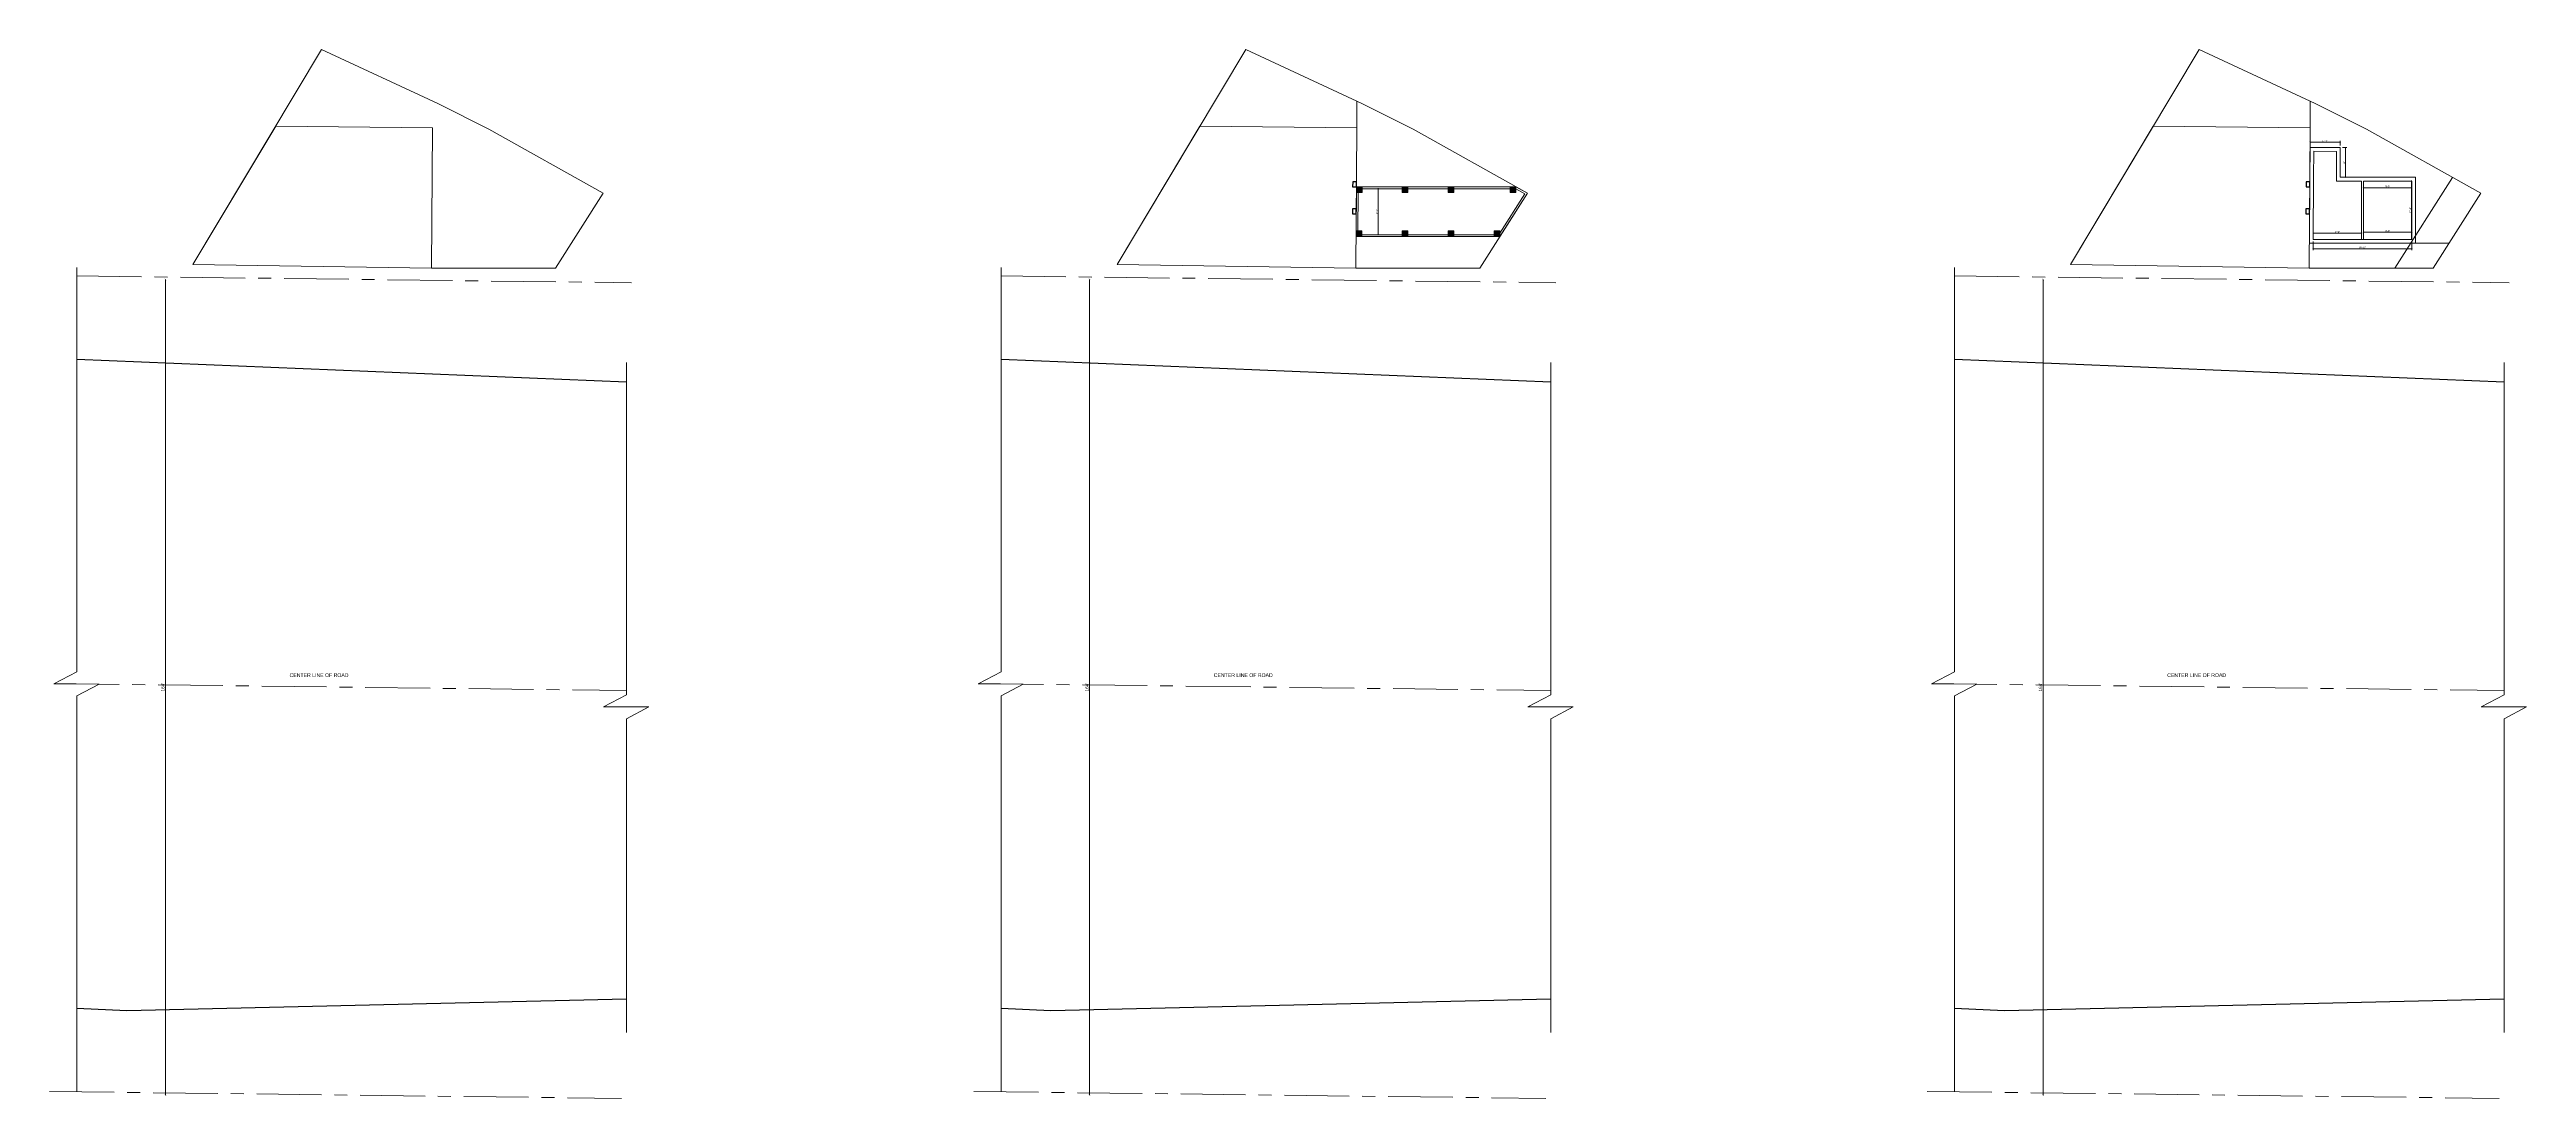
# Model space of a CAD drawing. Header units: inches. Extents: x 4069 to 291496, y -47643 to 12535.
# Drawn here: x 44625 to 50603, y 6206 to 8737 of the extents above; entities that cross this region are included whole.
import ezdxf

# ---------------------------------------------------------------- set-up
doc = ezdxf.new("R2010")
doc.units = ezdxf.units.IN
doc.header["$LTSCALE"] = 5
doc.header["$MEASUREMENT"] = 0
doc.linetypes.add('CENTER', pattern=[2, 1.25, -0.25, 0.25, -0.25])
doc.layers.add('A-WALL', color=7, linetype='Continuous', lineweight=9)
doc.layers.add('DOOR', color=62, linetype='Continuous', lineweight=0)
for name, color, linetype in [('DIM', 5, 'Continuous'), ('TEXT', 6, 'Continuous'), ('WALL', 7, 'Continuous')]:
    doc.layers.add(name, color=color, linetype=linetype)
doc.layers.add('dim line', color=7, linetype='Continuous', lineweight=15, true_color=0xfab2b2)
doc.styles.get("Standard").update_dxf_attribs({"font": 'arial.ttf'})
doc.styles.add('tt', font='stylu.ttf', dxfattribs={"height": 8})
doc.dimstyles.new('Copy(2) of STANDARD', dxfattribs={"dimtxt": 2, "dimasz": 4, "dimexe": 0, "dimexo": 0, "dimgap": 2, "dimtad": 1, "dimdec": 0, "dimzin": 0, "dimdsep": 46, "dimlunit": 3, "dimtxsty": 'tt', "dimblk": 'ARCHTICK', "dimcen": 0.0505, "dimse1": 1, "dimse2": 1, "dimclrd": 5, "dimclre": 5, "dimclrt": 7, "dimadec": 1, "dimazin": 0, "dimtm": 1e-09, "dimtfac": 1, "dimtdec": 0, "dimtofl": 0, "dimtmove": 1, "dimatfit": 3, "dimfxl": 1, "dimtolj": 2, "dimtzin": 0, "dimlwd": 13, "dimarcsym": 0})
doc.dimstyles.new('Standard$0', dxfattribs={"dimtxt": 6, "dimasz": 4, "dimexe": 3, "dimexo": 6, "dimgap": 3, "dimtad": 1, "dimdec": 1, "dimzin": 0, "dimdsep": 46, "dimlunit": 4, "dimtxsty": 'Standard', "dimcen": 0.09, "dimclrd": 6, "dimclre": 6, "dimclrt": 7, "dimadec": 0, "dimazin": 0, "dimtfac": 1, "dimtdec": 1, "dimtix": 1, "dimtofl": 0, "dimtmove": 1, "dimatfit": 3, "dimfxl": 1, "dimtolj": 1, "dimtzin": 0, "dimlwd": 18, "dimlwe": 18, "dimarcsym": 0})
pattern_1 = [(45, (23466.00216, 6789.63645), (-0.08838834765, 0.08838834765), [])]

# ---------------------------------------------------------------- blocks, each defined once
blk = doc.blocks.new('_ArchTick')
at = {"color": 0, "linetype": 'ByBlock', "const_width": 0.15}
blk.add_lwpolyline([(-0.5, -0.5), (0.5, 0.5)], dxfattribs=at)
blk = doc.blocks.new('*D1850')
at = {"layer": 'Defpoints', "color": 0, "ltscale": 5, "transparency": 16777216}
for p in [(45360.6, 8182.2), (44904.9, 6214.3), (45336.4, 6214.3)]:
    blk.add_point(p, dxfattribs=at)
at = {"layer": 'DIM', "color": 5, "lineweight": 13, "ltscale": 5, "transparency": 16777216}
blk.add_line((44904.9, 8182.2), (44904.9, 6214.3), dxfattribs=at)
at = {"layer": 'DIM', "color": 5, "lineweight": 13, "ltscale": 5, "transparency": 16777216, "xscale": 4, "yscale": 4, "zscale": 4}
for p, rotation in [((44904.9, 8182.2), 90), ((44904.9, 6214.3), 270)]:
    blk.add_blockref('_ArchTick', p, dxfattribs=dict(at, rotation=rotation))
at = {"layer": 'DIM', "color": 7, "ltscale": 5, "transparency": 16777216, "insert": (44898.7, 7198.2), "char_height": 8, "attachment_point": 5, "rotation": 90, "style": 'tt'}
blk.add_mtext("\\A2;164'", dxfattribs=at)
blk = doc.blocks.new('*D1853')
at = {"layer": 'Defpoints', "color": 0, "ltscale": 5, "transparency": 16777216}
for p in [(47591.2, 8182.2), (47135.4, 6214.3), (47566.9, 6214.3)]:
    blk.add_point(p, dxfattribs=at)
at = {"layer": 'DIM', "color": 5, "lineweight": 13, "ltscale": 5, "transparency": 16777216}
blk.add_line((47135.4, 8182.2), (47135.4, 6214.3), dxfattribs=at)
at = {"layer": 'DIM', "color": 5, "lineweight": 13, "ltscale": 5, "transparency": 16777216, "xscale": 4, "yscale": 4, "zscale": 4}
for p, rotation in [((47135.4, 8182.2), 90), ((47135.4, 6214.3), 270)]:
    blk.add_blockref('_ArchTick', p, dxfattribs=dict(at, rotation=rotation))
at = {"layer": 'DIM', "color": 7, "ltscale": 5, "transparency": 16777216, "insert": (47129.2, 7198.2), "char_height": 8, "attachment_point": 5, "rotation": 90, "style": 'tt'}
blk.add_mtext("\\A2;164'", dxfattribs=at)
blk = doc.blocks.new('*D1856')
at = {"layer": 'Defpoints', "color": 0, "ltscale": 5, "transparency": 16777216}
for p in [(49892.1, 8182.2), (49436.4, 6214.3), (49867.9, 6214.3)]:
    blk.add_point(p, dxfattribs=at)
at = {"layer": 'DIM', "color": 5, "lineweight": 13, "ltscale": 5, "transparency": 16777216}
blk.add_line((49436.4, 8182.2), (49436.4, 6214.3), dxfattribs=at)
at = {"layer": 'DIM', "color": 5, "lineweight": 13, "ltscale": 5, "transparency": 16777216, "xscale": 4, "yscale": 4, "zscale": 4}
for p, rotation in [((49436.4, 8182.2), 90), ((49436.4, 6214.3), 270)]:
    blk.add_blockref('_ArchTick', p, dxfattribs=dict(at, rotation=rotation))
at = {"layer": 'DIM', "color": 7, "ltscale": 5, "transparency": 16777216, "insert": (49430.2, 7198.2), "char_height": 8, "attachment_point": 5, "rotation": 90, "style": 'tt'}
blk.add_mtext("\\A2;164'", dxfattribs=at)
blk = doc.blocks.new('oblique')
at = {"color": 0, "lineweight": -2}
blk.add_line((0.25, 0.25), (-0.25, -0.25), dxfattribs=at)
at = {"layer": 'dim line', "lineweight": 9}
for p, q in [((-0.4375, 0), (0.4375, 0)), ((0, 0.4375), (0, -0.4375))]:
    blk.add_line(p, q, dxfattribs=at)
blk = doc.blocks.new('*D1858')
at = {"layer": 'A-WALL', "color": 47, "lineweight": 0, "ltscale": 5, "transparency": 16777216}
for p, q in [((50080.8, 8505.4), (50080.8, 8516.5)), ((50153.8, 8504.9), (50153.8, 8516.5))]:
    blk.add_line(p, q, dxfattribs=at)
at = {"layer": 'A-WALL', "color": 33, "lineweight": 0, "ltscale": 5, "transparency": 16777216}
blk.add_line((50080.8, 8513.5), (50153.8, 8513.5), dxfattribs=at)
at = {"layer": 'Defpoints', "color": 0, "ltscale": 5, "transparency": 16777216}
for p in [(50080.8, 8500.4, -58.2), (50153.8, 8513.5), (50153.8, 8499.9, -58.2)]:
    blk.add_point(p, dxfattribs=at)
at = {"layer": 'A-WALL', "color": 33, "lineweight": 0, "ltscale": 5, "transparency": 16777216, "xscale": 2, "yscale": 2, "zscale": 2, "rotation": 180}
blk.add_blockref('oblique', (50080.8, 8513.5), dxfattribs=at)
at = {"layer": 'A-WALL', "color": 33, "lineweight": 0, "ltscale": 5, "transparency": 16777216, "xscale": 2, "yscale": 2, "zscale": 2}
blk.add_blockref('oblique', (50153.8, 8513.5), dxfattribs=at)
at = {"layer": 'A-WALL', "color": 7, "ltscale": 5, "transparency": 16777216, "insert": (50117.3, 8516.3), "char_height": 4.5, "attachment_point": 5}
blk.add_mtext('\\A1;6\'-1"', dxfattribs=at)
blk = doc.blocks.new('_OBLIQUE')
at = {"color": 0, "linetype": 'ByBlock'}
blk.add_line((-0.5, -0.5), (0.5, 0.5), dxfattribs=at)
blk = doc.blocks.new('*D1859')
at = {"layer": 'A-WALL', "color": 47, "lineweight": 0, "ltscale": 5, "transparency": 16777216}
for p, q in [((50158.8, 8499.9), (50169.3, 8499.9)), ((50158.8, 8428.4), (50169.3, 8428.4))]:
    blk.add_line(p, q, dxfattribs=at)
at = {"layer": 'A-WALL', "color": 33, "lineweight": 0, "ltscale": 5, "transparency": 16777216}
blk.add_line((50166.3, 8499.9), (50166.3, 8428.4), dxfattribs=at)
at = {"layer": 'Defpoints', "color": 0, "ltscale": 5, "transparency": 16777216}
for p in [(50153.8, 8499.9, -58.2), (50153.8, 8428.4, -58.2), (50166.3, 8428.4)]:
    blk.add_point(p, dxfattribs=at)
at = {"layer": 'A-WALL', "color": 33, "lineweight": 0, "ltscale": 5, "transparency": 16777216, "xscale": 2, "yscale": 2, "zscale": 2}
for p, rotation in [((50166.3, 8499.9), 90), ((50166.3, 8428.4), 270)]:
    blk.add_blockref('oblique', p, dxfattribs=dict(at, rotation=rotation))
at = {"layer": 'A-WALL', "color": 7, "ltscale": 5, "transparency": 16777216, "insert": (50163.5, 8464.1), "char_height": 4.5, "attachment_point": 5, "rotation": 90}
blk.add_mtext("\\A1;6'", dxfattribs=at)
blk = doc.blocks.new('*D1860')
at = {"layer": 'A-WALL', "color": 47, "lineweight": 0, "ltscale": 5, "transparency": 16777216}
for p, q in [((50321.5, 8419.4), (50322.6, 8419.4)), ((50321.5, 8278.4), (50322.6, 8278.4))]:
    blk.add_line(p, q, dxfattribs=at)
at = {"layer": 'A-WALL', "color": 33, "lineweight": 0, "ltscale": 5, "transparency": 16777216}
blk.add_line((50325.6, 8419.4), (50325.6, 8278.4), dxfattribs=at)
at = {"layer": 'Defpoints', "color": 0, "ltscale": 5, "transparency": 16777216}
for p in [(50326.5, 8419.4, -58.2), (50325.6, 8278.4), (50326.5, 8278.4, -58.2)]:
    blk.add_point(p, dxfattribs=at)
at = {"layer": 'A-WALL', "color": 33, "lineweight": 0, "ltscale": 5, "transparency": 16777216, "xscale": 2, "yscale": 2, "zscale": 2}
for p, rotation in [((50325.6, 8419.4), 90), ((50325.6, 8278.4), 270)]:
    blk.add_blockref('oblique', p, dxfattribs=dict(at, rotation=rotation))
at = {"layer": 'A-WALL', "color": 7, "ltscale": 5, "transparency": 16777216, "insert": (50322.8, 8348.9), "char_height": 4.5, "attachment_point": 5, "rotation": 90}
blk.add_mtext('\\A1;11\'-9"', dxfattribs=at)
blk = doc.blocks.new('*D1861')
at = {"layer": 'A-WALL', "color": 47, "lineweight": 0, "ltscale": 5, "transparency": 16777216}
for p, q in [((50088.3, 8273.4), (50088.3, 8252.8)), ((50326.5, 8273.4), (50326.5, 8252.8))]:
    blk.add_line(p, q, dxfattribs=at)
at = {"layer": 'A-WALL', "color": 33, "lineweight": 0, "ltscale": 5, "transparency": 16777216}
blk.add_line((50326.5, 8255.8), (50088.3, 8255.8), dxfattribs=at)
at = {"layer": 'Defpoints', "color": 0, "ltscale": 5, "transparency": 16777216}
for p in [(50088.3, 8278.4, -58.2), (50088.3, 8255.8), (50326.5, 8278.4, -58.2)]:
    blk.add_point(p, dxfattribs=at)
at = {"layer": 'A-WALL', "color": 33, "lineweight": 0, "ltscale": 5, "transparency": 16777216, "xscale": 2, "yscale": 2, "zscale": 2, "rotation": 180}
blk.add_blockref('oblique', (50088.3, 8255.8), dxfattribs=at)
at = {"layer": 'A-WALL', "color": 33, "lineweight": 0, "ltscale": 5, "transparency": 16777216, "xscale": 2, "yscale": 2, "zscale": 2}
blk.add_blockref('oblique', (50326.5, 8255.8), dxfattribs=at)
at = {"layer": 'A-WALL', "color": 7, "ltscale": 5, "transparency": 16777216, "insert": (50207.4, 8258.6), "char_height": 4.5, "attachment_point": 5}
blk.add_mtext('\\A1;19\'-10"', dxfattribs=at)
blk = doc.blocks.new('*D1862')
at = {"layer": 'A-WALL', "color": 47, "lineweight": 0, "ltscale": 5, "transparency": 16777216}
for p, q in [((50209.7, 8414.4), (50209.7, 8400.1)), ((50326.5, 8414.4), (50326.5, 8400.1))]:
    blk.add_line(p, q, dxfattribs=at)
at = {"layer": 'A-WALL', "color": 33, "lineweight": 0, "ltscale": 5, "transparency": 16777216}
blk.add_line((50209.7, 8403.1), (50326.5, 8403.1), dxfattribs=at)
at = {"layer": 'Defpoints', "color": 0, "ltscale": 5, "transparency": 16777216}
for p in [(50209.7, 8419.4, -58.2), (50326.5, 8419.4, -58.2), (50326.5, 8403.1)]:
    blk.add_point(p, dxfattribs=at)
at = {"layer": 'A-WALL', "color": 33, "lineweight": 0, "ltscale": 5, "transparency": 16777216, "xscale": 2, "yscale": 2, "zscale": 2, "rotation": 180}
blk.add_blockref('oblique', (50209.7, 8403.1), dxfattribs=at)
at = {"layer": 'A-WALL', "color": 33, "lineweight": 0, "ltscale": 5, "transparency": 16777216, "xscale": 2, "yscale": 2, "zscale": 2}
blk.add_blockref('oblique', (50326.5, 8403.1), dxfattribs=at)
at = {"layer": 'A-WALL', "color": 7, "ltscale": 5, "transparency": 16777216, "insert": (50268.1, 8405.9), "char_height": 4.5, "attachment_point": 5}
blk.add_mtext('\\A1;9\'-9"', dxfattribs=at)
blk = doc.blocks.new('*D1971')
at = {"layer": 'A-WALL', "color": 47, "lineweight": 0, "ltscale": 5, "transparency": 16777216}
for p, q in [((47836.3, 8400.9), (47829, 8400.9)), ((47836, 8289.9), (47829, 8289.9))]:
    blk.add_line(p, q, dxfattribs=at)
at = {"layer": 'A-WALL', "color": 33, "lineweight": 0, "ltscale": 5, "transparency": 16777216}
blk.add_line((47832, 8400.9), (47832, 8289.9), dxfattribs=at)
at = {"layer": 'Defpoints', "color": 0, "ltscale": 5, "transparency": 16777216}
for p in [(47841.3, 8400.9, -58.2), (47832, 8289.9), (47841, 8289.9, -58.2)]:
    blk.add_point(p, dxfattribs=at)
at = {"layer": 'A-WALL', "color": 33, "lineweight": 0, "ltscale": 5, "transparency": 16777216, "xscale": 2, "yscale": 2, "zscale": 2}
for p, rotation in [((47832, 8400.9), 90), ((47832, 8289.9), 270)]:
    blk.add_blockref('oblique', p, dxfattribs=dict(at, rotation=rotation))
at = {"layer": 'A-WALL', "color": 7, "ltscale": 5, "transparency": 16777216, "insert": (47829.2, 8345.4), "char_height": 4.5, "attachment_point": 5, "rotation": 90}
blk.add_mtext('\\A1;9\'-3"', dxfattribs=at)
blk = doc.blocks.new('*D2851')
at = {"layer": 'A-WALL', "color": 47, "lineweight": 0, "ltscale": 5, "transparency": 16777216}
for p, q in [((50088.3, 8284.1), (50088.3, 8296.4)), ((50205.2, 8283.4), (50205.2, 8296.4))]:
    blk.add_line(p, q, dxfattribs=at)
at = {"layer": 'A-WALL', "color": 33, "lineweight": 0, "ltscale": 5, "transparency": 16777216}
blk.add_line((50205.2, 8293.4), (50088.3, 8293.4), dxfattribs=at)
at = {"layer": 'Defpoints', "color": 0, "ltscale": 5, "transparency": 16777216}
for p in [(50088.3, 8293.4), (50088.3, 8279.1, -58.2), (50205.2, 8278.4, -58.2)]:
    blk.add_point(p, dxfattribs=at)
at = {"layer": 'A-WALL', "color": 33, "lineweight": 0, "ltscale": 5, "transparency": 16777216, "xscale": 2, "yscale": 2, "zscale": 2, "rotation": 180}
blk.add_blockref('oblique', (50088.3, 8293.4), dxfattribs=at)
at = {"layer": 'A-WALL', "color": 33, "lineweight": 0, "ltscale": 5, "transparency": 16777216, "xscale": 2, "yscale": 2, "zscale": 2}
blk.add_blockref('oblique', (50205.2, 8293.4), dxfattribs=at)
at = {"layer": 'A-WALL', "color": 7, "ltscale": 5, "transparency": 16777216, "insert": (50146.8, 8296.2), "char_height": 4.5, "attachment_point": 5}
blk.add_mtext('\\A1;9\'-9"', dxfattribs=at)
blk = doc.blocks.new('*D2852')
at = {"layer": 'A-WALL', "color": 47, "lineweight": 0, "ltscale": 5, "transparency": 16777216}
for p, q in [((50209.7, 8283.4), (50209.7, 8298.9)), ((50326.5, 8283.4), (50326.5, 8298.9))]:
    blk.add_line(p, q, dxfattribs=at)
at = {"layer": 'A-WALL', "color": 33, "lineweight": 0, "ltscale": 5, "transparency": 16777216}
blk.add_line((50209.7, 8295.9), (50326.5, 8295.9), dxfattribs=at)
at = {"layer": 'Defpoints', "color": 0, "ltscale": 5, "transparency": 16777216}
for p in [(50209.7, 8278.4, -58.2), (50326.5, 8295.9), (50326.5, 8278.4, -58.2)]:
    blk.add_point(p, dxfattribs=at)
at = {"layer": 'A-WALL', "color": 33, "lineweight": 0, "ltscale": 5, "transparency": 16777216, "xscale": 2, "yscale": 2, "zscale": 2, "rotation": 180}
blk.add_blockref('oblique', (50209.7, 8295.9), dxfattribs=at)
at = {"layer": 'A-WALL', "color": 33, "lineweight": 0, "ltscale": 5, "transparency": 16777216, "xscale": 2, "yscale": 2, "zscale": 2}
blk.add_blockref('oblique', (50326.5, 8295.9), dxfattribs=at)
at = {"layer": 'A-WALL', "color": 7, "ltscale": 5, "transparency": 16777216, "insert": (50268.1, 8298.7), "char_height": 4.5, "attachment_point": 5}
blk.add_mtext('\\A1;9\'-9"', dxfattribs=at)

msp = doc.modelspace()

# ---------------------------------------------------------------- hatches: boundary and pattern name
at = {"layer": 'A-WALL', "ltscale": 5}
h = msp.add_hatch(dxfattribs=at)
h.set_pattern_fill('ANSI31', color=256)
h.set_pattern_definition(pattern_1)
h.paths.add_polyline_path([(47793.19033, 8405.35759), (47779.19033, 8405.35759), (47779.19033, 8391.35759), (47783.52367, 8391.35759), (47793.19033, 8391.35759)])
h = msp.add_hatch(dxfattribs=at)
h.set_pattern_fill('ANSI31', color=256)
h.set_pattern_definition([(45, (23467.42949, 6901.63645), (-0.08838834765, 0.08838834765), [])])
h.paths.add_polyline_path([(47903.50751, 8405.35759), (47889.50751, 8405.35759), (47889.50751, 8391.35759), (47903.50751, 8391.35759)])
h = msp.add_hatch(dxfattribs=at)
h.set_pattern_fill('ANSI31', color=256)
h.set_pattern_definition([(45, (23468.81765, 6901.63645), (-0.08838834765, 0.08838834765), [])])
h.paths.add_polyline_path([(48000.51678, 8405.35759), (48000.51678, 8391.35759), (48014.51678, 8391.35759), (48014.51678, 8405.35759)])
h = msp.add_hatch(dxfattribs=at)
h.set_pattern_fill('ANSI31', color=256)
h.set_pattern_definition(pattern_1)
h.paths.add_polyline_path([(48150.15491, 8391.35759), (48164.15491, 8391.35759), (48164.15491, 8405.35759), (48150.15491, 8405.35759)])
h = msp.add_hatch(dxfattribs=at)
h.set_pattern_fill('ANSI31', color=256)
h.set_pattern_definition([(45, (23466.04133, 6795.63645), (-0.08838834765, 0.08838834765), [])])
h.paths.add_polyline_path([(47778.49823, 8299.35759), (47778.49823, 8285.35759), (47792.49823, 8285.35759), (47792.49823, 8299.35759)])
h = msp.add_hatch(dxfattribs=at)
h.set_pattern_fill('ANSI31', color=256)
h.set_pattern_definition([(45, (23467.42949, 6795.63645), (-0.08838834765, 0.08838834765), [])])
h.paths.add_polyline_path([(47903.50751, 8299.35759), (47889.50751, 8299.35759), (47889.50751, 8285.35759), (47903.50751, 8285.35759)])
h = msp.add_hatch(dxfattribs=at)
h.set_pattern_fill('ANSI31', color=256)
h.set_pattern_definition([(45, (23468.81765, 6795.63645), (-0.08838834765, 0.08838834765), [])])
h.paths.add_polyline_path([(48000.51678, 8299.35759), (48000.51678, 8285.35759), (48014.51678, 8285.35759), (48014.51678, 8299.35759)])
h = msp.add_hatch(dxfattribs=at)
h.set_pattern_fill('ANSI31', color=256)
h.set_pattern_definition([(45, (23469.82693, 6795.63645), (-0.08838834765, 0.08838834765), [])])
h.paths.add_polyline_path([(48111.52606, 8299.35759), (48111.52606, 8285.35759), (48125.52606, 8285.35759), (48125.52606, 8299.35759)])

# ---------------------------------------------------------------- linework, layer by layer
for p, q in [((44691.20025, 7989.57995, -31.2793), (46017.95476, 7934.60523, -59.12383)), ((46921.7369, 7989.57995, -31.2793), (48248.49141, 7934.60523, -59.12383)), ((49222.71029, 7989.57995, -31.2793), (50549.4648, 7934.60523, -59.12383)), ((44811.54999, 6417.79223, 1.516), (44691.20025, 6422.95883, 1.516)), ((46017.95476, 6445.8675, 1.516), (44811.54999, 6417.79223, 1.516)), ((47042.08664, 6417.79223, 1.516), (46921.7369, 6422.95883, 1.516)), ((48248.49141, 6445.8675, 1.516), (47042.08664, 6417.79223, 1.516)), ((49343.06003, 6417.79223, 1.516), (49222.71029, 6422.95883, 1.516)), ((50549.4648, 6445.8675, 1.516), (49343.06003, 6417.79223, 1.516))]:
    msp.add_line(p, q)
for p, q in [((47780.11749, 8547.35725), (47780.54131, 8612.26841)), ((50081.09087, 8547.35725), (50081.51469, 8612.26841)), ((47779.19033, 8405.35759), (48164.15491, 8405.35759)), ((47782.99833, 8299.35759), (47783.59902, 8391.35759)), ((47793.19033, 8400.85759), (47889.50751, 8400.85759)), ((47903.50751, 8400.85759), (48000.51678, 8400.85759)), ((48014.51678, 8400.85759), (48150.15491, 8400.85759)), ((48185.68604, 8388.1034), (48125.52606, 8293.72915)), ((48164.15491, 8400.1964), (48185.68604, 8388.1034)), ((50205.16709, 8278.36445), (50205.16709, 8419.35756)), ((50209.66709, 8278.36445), (50209.66709, 8419.35756)), ((47778.40683, 8285.35759), (48125.52606, 8285.35759)), ((47889.50751, 8289.85759), (47792.49823, 8289.85759)), ((48000.51678, 8289.85759), (47903.50751, 8289.85759)), ((48111.52606, 8289.85759), (48014.51678, 8289.85759)), ((50335.49944, 8269.36445), (50416.30443, 8269.36445)), ((47777.91065, 8209.36445), (48077.08334, 8209.36445)), ((50078.88403, 8209.36445), (50378.05673, 8209.36445))]:
    msp.add_line(p, q, dxfattribs=at)
at = {"layer": 'A-WALL', "linetype": 'CENTER', "ltscale": 25}
for p, q in [((44691.20025, 8190.40722), (46030.07598, 8173.91329)), ((46921.7369, 8190.40722), (48260.61263, 8173.91329)), ((49222.71029, 8190.40722), (50561.58601, 8173.91329)), ((44637.38054, 7206.99558), (46017.95476, 7189.98795)), ((46867.91719, 7206.99558), (48248.49141, 7189.98795)), ((49168.89057, 7206.99558), (50549.4648, 7189.98795)), ((44625.25932, 6223.07024), (46005.83354, 6206.06261)), ((46855.79597, 6223.07024), (48236.37019, 6206.06261)), ((49156.76936, 6223.07024), (50537.34358, 6206.06261))]:
    msp.add_line(p, q, dxfattribs=at)
at = {"layer": 'A-WALL', "ltscale": 5, "elevation": -58.16904}
for points in [[(45281.56438, 8736.54592), (44971.43886, 8218.00834), (45547.374, 8209.36445), (45846.54669, 8209.36445), (45961.50168, 8389.69682), (45685.4078, 8544.76542), (45562.04271, 8606.69525)], [(47512.10103, 8736.54592), (47201.97551, 8218.00834), (47777.91065, 8209.36445), (48077.08334, 8209.36445), (48192.03833, 8389.69682), (47915.94445, 8544.76542), (47792.57936, 8606.69525)], [(49813.07442, 8736.54592), (49502.9489, 8218.00834), (50078.88403, 8209.36445), (50378.05673, 8209.36445), (50493.01172, 8389.69682), (50216.91783, 8544.76542), (50093.55275, 8606.69525)], [(50080.31389, 8428.35756), (50080.78399, 8500.35569), (50153.81546, 8499.88241), (50153.81546, 8428.35756), (50335.49944, 8428.35756), (50335.49944, 8269.36445), (50079.27579, 8269.36445)], [(47779.19033, 8405.35759), (48164.15491, 8405.35759), (48192.03833, 8389.69682), (48125.52606, 8285.35759), (47778.40683, 8285.35759)], [(47779.19033, 8405.35759), (47793.19033, 8405.35759), (47793.19033, 8391.35759), (47779.19033, 8391.35759)], [(47889.50751, 8405.35759), (47903.50751, 8405.35759), (47903.50751, 8391.35759), (47889.50751, 8391.35759)], [(48000.51678, 8405.35759), (48014.51678, 8405.35759), (48014.51678, 8391.35759), (48000.51678, 8391.35759)], [(48150.15491, 8405.35759), (48164.15491, 8405.35759), (48164.15491, 8391.35759), (48150.15491, 8391.35759)], [(50209.66709, 8419.35756), (50326.49944, 8419.35756), (50326.49944, 8278.36445), (50209.66709, 8278.36445)], [(47778.49823, 8299.35759), (47792.49823, 8299.35759), (47792.49823, 8285.35759), (47778.49823, 8285.35759)], [(47889.50751, 8299.35759), (47903.50751, 8299.35759), (47903.50751, 8285.35759), (47889.50751, 8285.35759)], [(48000.51678, 8299.35759), (48014.51678, 8299.35759), (48014.51678, 8285.35759), (48000.51678, 8285.35759)], [(48111.52606, 8299.35759), (48125.52606, 8299.35759), (48125.52606, 8285.35759), (48111.52606, 8285.35759)]]:
    msp.add_lwpolyline(points, close=True, dxfattribs=at)
for points in [[(50209.66709, 8419.35756), (50326.49944, 8419.35756), (50326.49944, 8278.36445), (50088.33474, 8278.36445), (50089.3137, 8428.2988), (50089.72504, 8491.29756), (50144.81546, 8490.94055), (50144.81546, 8419.35756), (50205.16709, 8419.35756)], [(50285.55657, 8209.36445), (50424.8983, 8427.95284)]]:
    msp.add_lwpolyline(points, dxfattribs=at)
at = {"layer": 'A-WALL', "linetype": 'Continuous', "ltscale": 5}
for points, elevation in [([(44691.20025, 8210.88055), (44691.20025, 7235.01007), (44635.61053, 7206.07424), (44744.87347, 7205.82424), (44691.20025, 7177.21527), (44691.20025, 6222.25789)], -31.2793), ([(46921.7369, 8210.88055), (46921.7369, 7235.01007), (46866.14718, 7206.07424), (46975.41012, 7205.82424), (46921.7369, 7177.21527), (46921.7369, 6222.25789)], -31.2793), ([(49222.71029, 8210.88055), (49222.71029, 7235.01007), (49167.12056, 7206.07424), (49276.3835, 7205.82424), (49222.71029, 7177.21527), (49222.71029, 6222.25789)], -31.2793), ([(46017.95476, 7981.45409), (46017.95476, 7180.03535), (45962.36503, 7151.09953), (46071.62797, 7150.84953), (46017.95476, 7122.24056), (46017.95476, 6364.80426)], -59.12383), ([(48248.49141, 7981.45409), (48248.49141, 7180.03535), (48192.90168, 7151.09953), (48302.16462, 7150.84953), (48248.49141, 7122.24056), (48248.49141, 6364.80426)], -59.12383), ([(50549.4648, 7981.45409), (50549.4648, 7180.03535), (50493.87507, 7151.09953), (50603.13801, 7150.84953), (50549.4648, 7122.24056), (50549.4648, 6364.80426)], -59.12383)]:
    msp.add_lwpolyline(points, dxfattribs=dict(at, elevation=elevation))
at = {"layer": 'A-WALL'}
for p in [(47896.50751, 8398.35759, -58.16904), (48007.51678, 8398.35759, -58.16904), (47896.50751, 8292.35759, -58.16904), (48007.51678, 8292.35759, -58.16904)]:
    msp.add_point(p, dxfattribs=at)
at = {"layer": 'DOOR', "lineweight": 13, "elevation": -58.16904}
for points in [[(44971.43886, 8218.00834), (45547.374, 8209.36445), (45549.58084, 8547.35725), (45171.10551, 8551.85595)], [(47201.97551, 8218.00834), (47777.91065, 8209.36445), (47780.11749, 8547.35725), (47401.64216, 8551.85595)], [(49502.9489, 8218.00834), (50078.88403, 8209.36445), (50081.09087, 8547.35725), (49702.61555, 8551.85595)]]:
    msp.add_lwpolyline(points, close=True, dxfattribs=at)
at = {"layer": 'WALL', "color": 2, "linetype": 'ByBlock', "ltscale": 5, "elevation": -58.16904}
for points in [[(47770.26924, 8417.47168), (47770.19089, 8405.4717), (47779.19033, 8405.35759), (47779.26869, 8417.35756)], [(50071.24263, 8417.47168), (50071.16427, 8405.4717), (50080.16372, 8405.35759), (50080.24207, 8417.35756)], [(47769.84484, 8352.47183), (47769.76649, 8340.47186), (47778.76593, 8340.35775), (47778.84429, 8352.35772)], [(50070.81823, 8352.47183), (50070.73987, 8340.47186), (50079.73932, 8340.35775), (50079.81767, 8352.35772)]]:
    msp.add_lwpolyline(points, close=True, dxfattribs=at)

# ---------------------------------------------------------------- texts
at = {"layer": 'TEXT', "lineweight": 70, "style": 'tt'}
for p in [(45204.5375, 7222.80047, -58.16904), (47435.07415, 7222.80047, -58.16904), (49736.04754, 7222.80047, -58.16904)]:
    msp.add_text('CENTER LINE OF ROAD ', height=9, dxfattribs=at).set_placement(p)

# ---------------------------------------------------------------- dimensions: what is measured, and where the dimension line sits
at = {"layer": 'A-WALL', "ltscale": 5}
for base, p1, p2, picture, middle in [((50153.81546, 8513.48827), (50080.78399, 8500.35569, -58.16904), (50153.81546, 8499.88241, -58.16904), '*D1858', (50117.29972, 8516.28585)), ((50326.49944, 8403.14731), (50209.66709, 8419.35756, -58.16904), (50326.49944, 8419.35756, -58.16904), '*D1862', (50268.08327, 8405.94489)), ((50088.33474, 8255.77848), (50326.49944, 8278.36445, -58.16904), (50088.33474, 8278.36445, -58.16904), '*D1861', (50207.41709, 8258.57606)), ((50088.33972, 8293.35272), (50205.16709, 8278.36445, -58.16904), (50088.33972, 8279.12725, -58.16904), '*D2851', (50146.75341, 8296.1503)), ((50326.49944, 8295.85495), (50209.66709, 8278.36445, -58.16904), (50326.49944, 8278.36445, -58.16904), '*D2852', (50268.08327, 8298.65253))]:
    dim = msp.add_linear_dim(base=base, p1=p1, p2=p2, dimstyle='Standard$0', override={"dimtxt": 4.5, "dimasz": 2, "dimexo": 5, "dimgap": 0.5, "dimdec": 0, "dimzin": 12, "dimpost": '\\X', "dimblk": 'oblique', "dimcen": 3, "dimclrd": 33, "dimclre": 47, "dimtfac": 0.5, "dimtdec": 0, "dimfxl": 3, "dimlwd": 0, "dimlwe": 0}, dxfattribs=at)
    dim.commit()
    dim.dimension.update_dxf_attribs({"geometry": picture, "text_midpoint": middle})
for base, p1, p2, picture, middle in [((50166.26999, 8428.35756), (50153.81546, 8499.88241, -58.16904), (50153.81546, 8428.35756, -58.16904), '*D1859', (50163.47241, 8464.11999)), ((47831.96392, 8289.85759), (47841.34892, 8400.85759, -58.16904), (47841.00287, 8289.85759, -58.16904), '*D1971', (47829.16481, 8345.35759)), ((50325.57488, 8278.36445), (50326.49944, 8419.35756, -58.16904), (50326.49944, 8278.36445, -58.16904), '*D1860', (50322.7773, 8348.86101))]:
    dim = msp.add_linear_dim(base=base, p1=p1, p2=p2, angle=90, dimstyle='Standard$0', override={"dimtxt": 4.5, "dimasz": 2, "dimexo": 5, "dimgap": 0.5, "dimdec": 0, "dimzin": 12, "dimpost": '\\X', "dimblk": 'oblique', "dimcen": 3, "dimclrd": 33, "dimclre": 47, "dimtfac": 0.5, "dimtdec": 0, "dimfxl": 3, "dimlwd": 0, "dimlwe": 0}, dxfattribs=at)
    dim.commit()
    dim.dimension.update_dxf_attribs({"geometry": picture, "text_midpoint": middle})
at = {"layer": 'DIM', "ltscale": 5}
for base, p1, p2, picture, middle in [((44904.87691, 6214.30958), (45360.63811, 8182.16026), (45336.39568, 6214.30958), '*D1850', (44898.69829, 7198.23492)), ((47135.41356, 6214.30958), (47591.17476, 8182.16026), (47566.93233, 6214.30958), '*D1853', (47129.23494, 7198.23492)), ((49436.38695, 6214.30958), (49892.14815, 8182.16026), (49867.90572, 6214.30958), '*D1856', (49430.20832, 7198.23492))]:
    dim = msp.add_linear_dim(base=base, p1=p1, p2=p2, angle=90, dimstyle='Copy(2) of STANDARD', dxfattribs=at)
    dim.commit()
    dim.dimension.update_dxf_attribs({"geometry": picture, "text_midpoint": middle})

doc.saveas('drawing.dxf')
